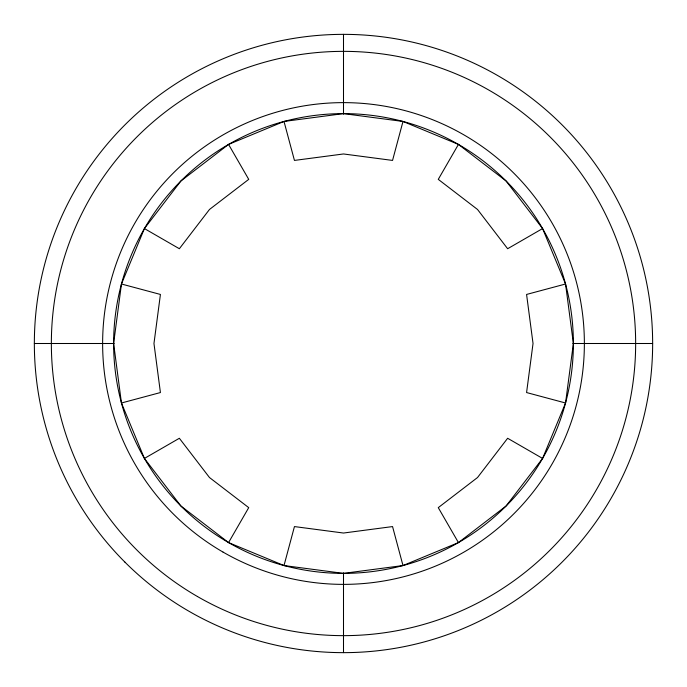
<?xml version="1.0" encoding="UTF-8"?>
<svg xmlns="http://www.w3.org/2000/svg" width="687" height="687" viewBox="0 0 687 687"><rect width="100%" height="100%" fill="white"/><g stroke="black" fill="none" stroke-linecap="round" stroke-linejoin="round"><path stroke-width="1.03" d="M121.453 284.006L113.621 343.5L121.453 402.994L144.416 458.435L180.956 506.044L228.565 542.584L284.006 565.547L343.5 573.379L402.994 565.547L458.435 542.584L506.044 506.044L542.584 458.435L565.547 402.994L573.379 343.5L565.547 284.006L542.584 228.565L506.044 180.956L458.435 144.416L402.994 121.453L343.5 113.621L284.006 121.453L228.565 144.416L180.956 180.956L144.416 228.565L121.453 284.006L160.423 294.448L153.965 343.5L160.423 392.552L121.453 402.994M284.006 565.547L294.448 526.577L343.5 533.035L392.552 526.577L402.994 565.547M402.994 121.453L392.552 160.423L343.5 153.965L294.448 160.423L284.006 121.453M228.565 542.584A229.879 229.879 0 0 0 573.379 343.5A229.879 229.879 0 0 0 228.565 144.416A229.879 229.879 0 0 0 228.565 542.584L248.728 507.641L209.475 477.525L179.359 438.272L144.416 458.435M458.435 144.416L438.272 179.359L477.525 209.475L507.641 248.728L542.584 228.565M565.547 284.006L526.577 294.448L533.035 343.5L526.577 392.552L565.547 402.994M34.35 343.5L114.145 343.5M572.855 343.5L652.65 343.5M144.416 228.565L179.359 248.728L209.475 209.475L248.728 179.359L228.565 144.416M542.584 458.435L507.641 438.272L477.525 477.525L438.272 507.641L458.435 542.584M343.5 34.35L343.5 114.145M343.5 572.855L343.5 652.65M124.897 562.103A309.15 309.15 0 0 0 642.113 423.51A309.15 309.15 0 0 0 263.49 44.887A309.15 309.15 0 0 0 124.897 562.103M197.427 596.505A292.147 292.147 0 0 0 635.647 343.5A292.147 292.147 0 0 0 197.427 90.495A292.147 292.147 0 0 0 197.427 596.505M223.06 552.099A240.871 240.871 0 0 0 584.371 343.5A240.871 240.871 0 0 0 223.06 134.901A240.871 240.871 0 0 0 223.06 552.099"/></g></svg>
